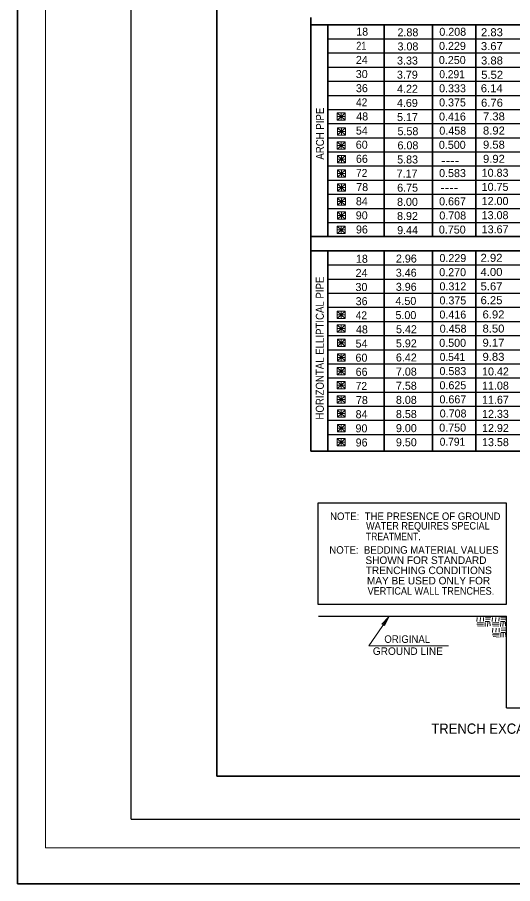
# Model space of a CAD drawing. Extents: x -23 to 389, y -283 to 18.
# Drawn here: x -22.7 to 73.6, y -282.8 to -114.2 of the extents above; entities that cross this region are included whole.
import ezdxf
from ezdxf.enums import TextEntityAlignment as Align

# ---------------------------------------------------------------- set-up
doc = ezdxf.new("R2010")
doc.units = 0
doc.header["$LTSCALE"] = 0.62
doc.linetypes.add('LONG_DASHED', pattern=[7.5, 6, -1.5])
doc.layers.add('1', color=7, linetype='Continuous', lineweight=13)
doc.layers.add('25', color=7, linetype='Continuous', lineweight=25)

msp = doc.modelspace()

# ---------------------------------------------------------------- linework, layer by layer
at = {"layer": '1'}
for p, q in [((-17.2618, -275.7896), (-17.2618, -20.2533)), ((39.4983, -132.7759), (41.0135, -134.1708)), ((39.5033, -134.1732), (41.0183, -132.7712)), ((40.256, -132.7639), (40.2583, -134.1879)), ((39.4923, -133.4758), (41.0314, -133.4758)), ((39.5316, -136.3824), (41.0707, -136.3824)), ((39.5376, -135.6825), (41.0528, -137.0774)), ((39.5424, -137.0797), (41.0575, -135.6777)), ((40.2953, -135.6705), (40.2976, -137.0944)), ((39.4923, -139.1318), (41.0314, -139.1318)), ((39.4983, -138.432), (41.0135, -139.8268)), ((39.5033, -139.8292), (41.0183, -138.4272)), ((40.256, -138.4199), (40.2583, -139.8439)), ((39.5376, -141.0636), (41.0528, -142.4585)), ((39.5424, -142.4609), (41.0575, -141.0588)), ((40.2953, -141.0516), (40.2976, -142.4756)), ((39.5316, -141.7635), (41.0707, -141.7635)), ((39.5316, -144.5915), (41.0707, -144.5915)), ((39.5376, -143.8917), (41.0528, -145.2865)), ((39.5424, -145.2889), (41.0575, -143.8868)), ((40.2953, -143.8796), (40.2976, -145.3036)), ((39.5376, -146.6017), (41.0528, -147.9967)), ((39.5424, -147.999), (41.0575, -146.597)), ((40.2953, -146.5897), (40.2976, -148.0137)), ((39.5316, -147.3017), (41.0707, -147.3017)), ((39.5316, -150.0511), (41.0707, -150.0511)), ((39.5376, -149.3512), (41.0528, -150.7461)), ((39.5424, -150.7485), (41.0575, -149.3464)), ((40.2953, -149.3392), (40.2976, -150.7632)), ((39.5316, -152.7612), (41.0707, -152.7612)), ((39.5376, -152.0613), (41.0528, -153.4562)), ((39.5424, -153.4586), (41.0575, -152.0566)), ((40.2953, -152.0493), (40.2976, -153.4732)), ((39.4983, -154.8501), (41.0135, -156.245)), ((39.5033, -156.2474), (41.0183, -154.8453)), ((40.256, -154.8381), (40.2583, -156.2621)), ((39.4923, -155.55), (41.0314, -155.55)), ((39.4788, -171.386), (40.9939, -172.7809)), ((39.4836, -172.7833), (40.9987, -171.3812)), ((40.2363, -171.374), (40.2388, -172.798)), ((39.4727, -172.0859), (41.0118, -172.0859)), ((39.4923, -174.7568), (41.0314, -174.7568)), ((39.4983, -174.0569), (41.0135, -175.4518)), ((39.5033, -175.4542), (41.0183, -174.0522)), ((40.256, -174.0449), (40.2583, -175.4688)), ((39.5181, -176.826), (41.0333, -178.2209)), ((39.5229, -178.2232), (41.038, -176.8212)), ((40.2757, -176.814), (40.2781, -178.2379)), ((39.512, -177.5258), (41.0511, -177.5258)), ((39.512, -180.3735), (41.0511, -180.3735)), ((39.5181, -179.6736), (41.0333, -181.0685)), ((39.5229, -181.0709), (41.038, -179.6688)), ((40.2757, -179.6616), (40.2781, -181.0856)), ((39.4923, -183.064), (41.0314, -183.064)), ((39.4983, -182.3642), (41.0135, -183.759)), ((39.5033, -183.7614), (41.0183, -182.3593)), ((40.256, -182.3521), (40.2583, -183.7761)), ((39.4983, -185.0547), (41.0135, -186.4496)), ((39.5033, -186.452), (41.0183, -185.05)), ((40.256, -185.0427), (40.2583, -186.4667)), ((39.4923, -185.7546), (41.0314, -185.7546)), ((39.4923, -188.5432), (41.0314, -188.5432)), ((39.4983, -187.8434), (41.0135, -189.2383)), ((39.5033, -189.2407), (41.0183, -187.8387)), ((40.256, -187.8314), (40.2583, -189.2553)), ((39.5119, -191.3123), (41.051, -191.3123)), ((39.518, -190.6125), (41.0332, -192.0073)), ((39.5228, -192.0097), (41.0379, -190.6077)), ((40.2756, -190.6005), (40.278, -192.0244)), ((39.518, -193.4405), (41.0332, -194.8354)), ((39.5228, -194.8377), (41.0379, -193.4357)), ((40.2756, -193.4285), (40.278, -194.8524)), ((39.5119, -194.1403), (41.051, -194.1403)), ((39.5021, -196.8898), (41.0412, -196.8898)), ((39.5082, -196.1899), (41.0233, -197.5848)), ((39.513, -197.5872), (41.0281, -196.1852)), ((40.2658, -196.1779), (40.2682, -197.6019)), ((-17.2618, -275.7896), (382.7082, -275.7896))]:
    msp.add_line(p, q, dxfattribs=at)
at = {"layer": '1', "lineweight": 35}
for p, q in [((16.069, -261.9017), (16.069, -34.1408)), ((34.3627, -114.2002), (34.3627, -198.588)), ((34.3627, -115.6166), (145.9595, -115.6166)), ((37.6627, -115.6166), (37.6627, -156.8664)), ((48.6388, -115.6166), (48.6388, -156.8664)), ((57.9807, -115.6166), (57.9807, -156.8664)), ((66.418, -115.6166), (66.418, -156.8664)), ((34.3627, -156.8664), (145.9595, -156.8664)), ((34.3627, -159.6164), (145.9595, -159.6164)), ((37.6627, -159.6164), (37.6627, -198.588)), ((48.6388, -159.6164), (48.6388, -198.588)), ((57.9807, -159.6164), (57.9807, -198.588)), ((66.418, -159.6164), (66.418, -198.588)), ((34.3627, -198.588), (145.9576, -198.588)), ((16.069, -261.9017), (377.1528, -261.9017))]:
    msp.add_line(p, q, dxfattribs=at)
at = {"layer": '1', "lineweight": 25}
for p, q in [((37.6627, -118.3666), (145.9595, -118.3666)), ((37.6627, -121.1166), (145.9595, -121.1166)), ((37.6627, -123.8666), (145.9595, -123.8666)), ((37.6627, -126.6166), (145.9595, -126.6166)), ((37.6627, -129.3666), (145.9595, -129.3666)), ((37.6627, -132.1166), (145.9595, -132.1166)), ((37.6627, -134.8666), (145.9595, -134.8666)), ((37.6627, -137.6165), (145.9595, -137.6165)), ((37.6627, -140.3664), (145.9595, -140.3664)), ((37.6627, -143.1164), (145.9595, -143.1164)), ((37.6627, -145.8664), (145.9595, -145.8664)), ((37.6627, -148.6164), (145.9595, -148.6164)), ((37.6627, -151.3664), (145.9595, -151.3664)), ((37.6627, -154.1164), (145.9595, -154.1164)), ((37.6627, -162.3664), (145.9595, -162.3664)), ((37.6627, -165.1164), (145.9595, -165.1164)), ((37.6627, -167.8664), (145.9595, -167.8664)), ((37.6627, -170.6164), (145.9595, -170.6164)), ((37.7412, -173.3671), (145.9595, -173.3671)), ((37.6627, -176.1164), (145.9595, -176.1164)), ((37.6627, -178.8664), (145.9595, -178.8664)), ((37.6627, -181.6164), (145.9595, -181.6164)), ((37.6627, -184.3664), (145.9595, -184.3664)), ((37.6627, -187.1164), (145.9595, -187.1164)), ((37.6627, -189.8664), (145.9595, -189.8664)), ((37.6627, -192.6164), (145.9595, -192.6164)), ((37.6627, -195.3664), (145.9595, -195.3664)), ((35.8339, -230.7363), (72.395, -230.7363)), ((49.4543, -230.9253), (48.1795, -232.3218)), ((49.4543, -230.9253), (48.6033, -232.6138)), ((72.395, -248.5837), (72.395, -230.7363)), ((72.395, -248.5837), (78.9154, -248.5837)), ((-0.5964, -270.2342), (382.7082, -270.2342))]:
    msp.add_line(p, q, dxfattribs=at)
at = {"layer": '1', "linetype": 'LONG_DASHED'}
for p, q in [((66.7022, -230.9622), (66.6558, -231.7978)), ((67.3522, -230.9622), (67.2593, -231.7515)), ((67.9558, -230.9622), (67.9093, -231.705)), ((68.3273, -230.9622), (69.3487, -230.9157)), ((69.6953, -230.9622), (69.6488, -231.7978)), ((70.3453, -230.9622), (70.2524, -231.7515)), ((70.9488, -230.9622), (70.9024, -231.705)), ((71.3203, -230.9622), (72.3418, -230.9157)), ((67.9558, -232.2622), (66.6558, -232.2622)), ((67.9093, -231.9836), (66.7022, -232.0301)), ((67.9093, -232.6801), (66.7487, -232.5872)), ((68.2343, -231.7978), (69.1166, -231.7978)), ((68.2808, -231.9372), (68.2343, -232.7264)), ((68.3273, -231.3336), (69.2094, -231.3336)), ((68.7452, -231.8907), (68.6987, -232.7264)), ((69.1629, -231.8907), (69.2094, -232.6336)), ((70.9488, -232.2622), (69.6488, -232.2622)), ((70.9024, -231.9836), (69.6953, -232.0301)), ((70.9024, -232.6801), (69.7418, -232.5872)), ((71.2274, -231.7978), (72.1097, -231.7978)), ((71.2738, -231.9372), (71.2274, -232.7264)), ((71.3203, -231.3336), (72.2025, -231.3336)), ((71.7383, -231.8907), (71.6918, -232.7264)), ((72.156, -231.8907), (72.2025, -232.6336)), ((69.7441, -233.0782), (69.6977, -233.9139)), ((70.9513, -234.0997), (69.7441, -234.1462)), ((70.3941, -233.0782), (70.3013, -233.8676)), ((70.9977, -233.0782), (70.9513, -233.8211)), ((71.2763, -233.9139), (72.1585, -233.9139)), ((71.3227, -234.0532), (71.2763, -234.8425)), ((71.3692, -233.0782), (72.3906, -233.0318)), ((71.3692, -233.4497), (72.2513, -233.4497)), ((71.7871, -234.0068), (71.7406, -234.8425)), ((72.2048, -234.0068), (72.2513, -234.7497)), ((70.9977, -234.3782), (69.6977, -234.3782)), ((70.9513, -234.7962), (69.7906, -234.7033))]:
    msp.add_line(p, q, dxfattribs=at)
at = {"layer": '1', "lineweight": 25}
for points in [[(-0.5964, -270.2342), (-0.5964, -25.8083), (382.7082, -25.8083)], [(48.6033, -232.6138), (48.4715, -232.347), (48.1795, -232.3218)]]:
    msp.add_lwpolyline(points, dxfattribs=at)
at = {"layer": '1'}
for points in [[(39.4876, -134.1879), (41.0267, -134.1879), (41.0267, -132.7642), (39.4876, -132.7642)], [(39.5268, -137.0944), (41.0658, -137.0944), (41.0658, -135.6707), (39.5268, -135.6707)], [(39.4876, -139.8439), (41.0267, -139.8439), (41.0267, -138.4202), (39.4876, -138.4202)], [(39.5268, -142.4756), (41.0658, -142.4756), (41.0658, -141.0519), (39.5268, -141.0519)], [(39.5268, -145.3036), (41.0658, -145.3036), (41.0658, -143.8799), (39.5268, -143.8799)], [(39.5268, -148.0137), (41.0658, -148.0137), (41.0658, -146.59), (39.5268, -146.59)], [(39.5268, -150.7632), (41.0658, -150.7632), (41.0658, -149.3395), (39.5268, -149.3395)], [(39.5268, -153.4732), (41.0658, -153.4732), (41.0658, -152.0496), (39.5268, -152.0496)], [(39.4876, -156.2621), (41.0267, -156.2621), (41.0267, -154.8383), (39.4876, -154.8383)], [(39.4679, -172.798), (41.007, -172.798), (41.007, -171.3743), (39.4679, -171.3743)], [(39.4876, -175.4688), (41.0267, -175.4688), (41.0267, -174.0452), (39.4876, -174.0452)], [(39.5073, -178.2379), (41.0463, -178.2379), (41.0463, -176.8142), (39.5073, -176.8142)], [(39.5073, -181.0856), (41.0463, -181.0856), (41.0463, -179.6619), (39.5073, -179.6619)], [(39.4876, -183.7761), (41.0267, -183.7761), (41.0267, -182.3524), (39.4876, -182.3524)], [(39.4876, -186.4667), (41.0267, -186.4667), (41.0267, -185.043), (39.4876, -185.043)], [(39.4876, -189.2553), (41.0267, -189.2553), (41.0267, -187.8317), (39.4876, -187.8317)], [(39.5072, -192.0244), (41.0463, -192.0244), (41.0463, -190.6007), (39.5072, -190.6007)], [(39.5072, -194.8524), (41.0463, -194.8524), (41.0463, -193.4287), (39.5072, -193.4287)], [(39.4973, -197.6019), (41.0364, -197.6019), (41.0364, -196.1782), (39.4973, -196.1782)]]:
    msp.add_lwpolyline(points, close=True, dxfattribs=at)
at = {"layer": '1', "lineweight": 25}
msp.add_lwpolyline([(35.6766, -228.4103), (72.4203, -228.4103), (72.4203, -208.75), (35.6766, -208.75)], close=True, dxfattribs=at)
at = {"layer": '1'}
msp.add_lwpolyline([(49.5184, -230.8625), (45.6423, -236.4872), (61.1363, -236.4872)], dxfattribs=at)
at = {"layer": '25', "lineweight": 35}
msp.add_lwpolyline([(-22.7439, -282.7958), (388.9545, -282.7958), (388.9545, 17.5601), (-22.7439, 17.5601)], close=True, dxfattribs=at)

# ---------------------------------------------------------------- texts
at = {"layer": '1'}
for s, height, p in [('18', 1.558, (43.1763, -117.7541)), ('2.88', 1.558, (51.2054, -117.8767)), ('0.208', 1.558, (59.3422, -117.7761)), ('3.08', 1.558, (51.2054, -120.6267)), ('0.229', 1.558, (59.2872, -120.5261)), ('24', 1.558, (43.1103, -123.2541)), ('3.33', 1.558, (51.1174, -123.3767)), ('0.250', 1.558, (59.2542, -123.2761)), ('30', 1.558, (43.0883, -126.0041)), ('3.79', 1.558, (51.0954, -126.1267)), ('36', 1.558, (43.1213, -128.7541)), ('4.22', 1.558, (51.1174, -128.8767)), ('0.333', 1.558, (59.2982, -128.7761)), ('4.69', 1.558, (51.0954, -131.6267)), ('0.375', 1.558, (59.2982, -131.5261)), ('48', 1.558, (43.1763, -134.2541)), ('5.17', 1.558, (51.1174, -134.3767)), ('0.416', 1.558, (59.2872, -134.2761)), ('54', 1.558, (43.1103, -137.0041)), ('5.58', 1.558, (51.2054, -137.1267)), ('0.458', 1.558, (59.3422, -137.0261)), ('60', 1.558, (43.0883, -139.7539)), ('0.500', 1.558, (59.2542, -139.7759)), ('6.08', 1.558, (51.2054, -139.8765)), ('66', 1.558, (43.1213, -142.5039)), ('5.83', 1.558, (51.1394, -142.6265)), ('7.17', 1.558, (51.0294, -145.3765)), ('0.583', 1.558, (59.2982, -145.2759)), ('78', 1.558, (43.1763, -148.0039)), ('6.75', 1.558, (51.1394, -148.1265)), ('84', 1.558, (43.1103, -150.7539)), ('8.00', 1.558, (51.1174, -150.8765)), ('0.667', 1.558, (59.2982, -150.7759)), ('90', 1.558, (43.0883, -153.5039)), ('8.92', 1.558, (51.1174, -153.6265)), ('0.708', 1.558, (59.3422, -153.5259)), ('96', 1.558, (43.1213, -156.2539)), ('9.44', 1.558, (51.1394, -156.3765)), ('0.750', 1.558, (59.2542, -156.2759)), ('18', 1.558, (43.1201, -161.9561)), ('2.96', 1.558, (50.8973, -161.9147)), ('0.229', 1.558, (59.3597, -161.814)), ('24', 1.558, (43.0541, -164.7061)), ('3.46', 1.558, (50.8753, -164.6647)), ('0.270', 1.558, (59.3267, -164.564)), ('30', 1.558, (43.0321, -167.4561)), ('3.96', 1.558, (50.8753, -167.4147)), ('0.312', 1.558, (59.3707, -167.314)), ('4.50', 1.558, (50.8093, -170.1647)), ('0.375', 1.558, (59.3707, -170.064)), ('36', 1.558, (43.0651, -170.2061)), ('5.00', 1.558, (50.8093, -172.9147)), ('0.416', 1.558, (59.3597, -172.814)), ('48', 1.558, (43.1201, -175.7061)), ('5.42', 1.558, (50.9193, -175.6647)), ('0.458', 1.558, (59.4147, -175.564)), ('54', 1.558, (43.0541, -178.4561)), ('5.92', 1.558, (50.8973, -178.4147)), ('0.500', 1.558, (59.3267, -178.314)), ('60', 1.558, (43.0321, -181.2061)), ('6.42', 1.558, (50.8973, -181.1647)), ('66', 1.558, (43.0651, -183.9561)), ('7.08', 1.558, (50.8973, -183.9147)), ('0.583', 1.558, (59.3707, -183.814)), ('7.58', 1.558, (50.8973, -186.6647)), ('0.625', 1.558, (59.3707, -186.564)), ('78', 1.558, (43.1201, -189.4561)), ('8.08', 1.558, (50.8973, -189.4147)), ('0.667', 1.558, (59.3707, -189.314)), ('0.708', 1.558, (59.4147, -192.064)), ('84', 1.558, (43.0541, -192.2061)), ('8.58', 1.558, (50.8973, -192.1647)), ('90', 1.558, (43.0321, -194.9561)), ('9.00', 1.558, (50.8973, -194.9147)), ('0.750', 1.558, (59.3267, -194.814)), ('96', 1.558, (43.0651, -197.7061)), ('9.50', 1.558, (50.8973, -197.6647)), ('SHOWN FOR STANDARD', 1.467, (44.9715, -220.5707)), ('TRENCHING CONDITIONS', 1.467, (45.0316, -222.5447)), ('MAY BE USED ONLY FOR', 1.467, (45.2512, -224.5497)), ('GROUND LINE', 1.467, (46.4078, -238.2736))]:
    msp.add_text(s, height=height, dxfattribs=at).set_placement(p)
for s, height, width, p in [(' 2.83', 1.558, 1.05, (66.8391, -117.8638)), ('21', 1.558, 0.85, (43.1763, -120.5041)), (' 3.67', 1.558, 1.05, (66.8194, -120.5664)), (' 3.88', 1.558, 1.05, (66.8481, -123.3652)), ('0.291', 1.558, 0.95, (59.3422, -126.0261)), (' 5.52', 1.558, 1.05, (66.8753, -126.1447)), (' 6.14', 1.558, 1.05, (66.8008, -128.7692)), ('42', 1.558, 0.95, (43.1323, -131.5041)), (' 6.76', 1.558, 1.05, (66.8473, -131.5857)), ('---- ', 1.637, 1.2, (59.7094, -142.8837)), ('72', 1.558, 0.95, (43.1323, -145.2539)), ('---- ', 1.637, 1.2, (59.5235, -148.1347)), (' 2.92', 1.558, 1.05, (66.7511, -161.77)), (' 4.00', 1.558, 1.05, (66.7508, -164.52)), (' 5.67', 1.558, 1.05, (66.7511, -167.3292)), (' 6.25', 1.558, 1.05, (66.751, -170.02)), ('42', 1.558, 0.95, (43.0761, -172.9561)), ('0.541', 1.558, 0.95, (59.4147, -181.064)), ('72', 1.558, 0.95, (43.0761, -186.7061)), ('0.791', 1.558, 0.95, (59.4147, -197.564)), ('NOTE:  THE PRESENCE OF GROUND', 1.467, 0.95, (38.0907, -212.0197)), ('WATER REQUIRES SPECIAL', 1.467, 0.9, (45.0958, -213.8754)), ('TREATMENT.', 1.467, 0.85, (45.0705, -215.95)), ('NOTE:  BEDDING MATERIAL VALUES', 1.467, 0.95, (37.9461, -218.5761)), ('VERTICAL WALL TRENCHES.', 1.467, 0.9, (45.3904, -226.5547)), ('ORIGINAL ', 1.467, 0.95, (48.6403, -235.9289)), ('TRENCH EXCAVATION SAFETY', 2, 0.95, (57.7713, -253.6266))]:
    msp.add_text(s, height=height, dxfattribs=dict(at, width=width)).set_placement(p)
at = {"layer": '1', "width": 0.9}
for s, p in [('ARCH PIPE', (36.9013, -141.8855)), ('HORIZONTAL ELLIPTICAL PIPE', (36.8728, -192.4612))]:
    msp.add_text(s, height=1.558, rotation=90, dxfattribs=at).set_placement(p)
at = {"layer": '1', "width": 1.05}
for s, p in [(' 6.92', (69.5691, -172.7872)), (' 8.50', (69.5691, -175.5372)), (' 9.17', (69.5691, -178.2872)), (' 9.83', (69.5691, -181.0372))]:
    msp.add_text(s, height=1.558, dxfattribs=at).set_placement(p, align=Align.CENTER)
at = {"layer": '1'}
for s, p in [('10.42', (70.2567, -183.8903)), ('11.08', (70.2567, -186.6403)), ('11.67', (70.2567, -189.3903)), ('12.33', (70.2567, -192.1403)), ('12.92', (70.2567, -194.8903)), ('13.58', (70.2567, -197.6403))]:
    msp.add_text(s, height=1.558, dxfattribs=at).set_placement(p, align=Align.CENTER)
at = {"layer": '25', "width": 1.05}
for s, p in [(' 7.38', (69.6558, -134.2478)), (' 8.92', (69.6558, -136.9978)), (' 9.58', (69.6558, -139.7478)), (' 9.92', (69.6558, -142.4978))]:
    msp.add_text(s, height=1.558, dxfattribs=at).set_placement(p, align=Align.CENTER)
at = {"layer": '25'}
for s, p in [('10.83', (70.1853, -145.2172)), ('10.75', (70.1853, -147.9672)), ('12.00', (70.1853, -150.7172)), ('13.08', (70.1853, -153.4672)), ('13.67', (70.1853, -156.2172))]:
    msp.add_text(s, height=1.558, dxfattribs=at).set_placement(p, align=Align.CENTER)

doc.saveas('drawing.dxf')
